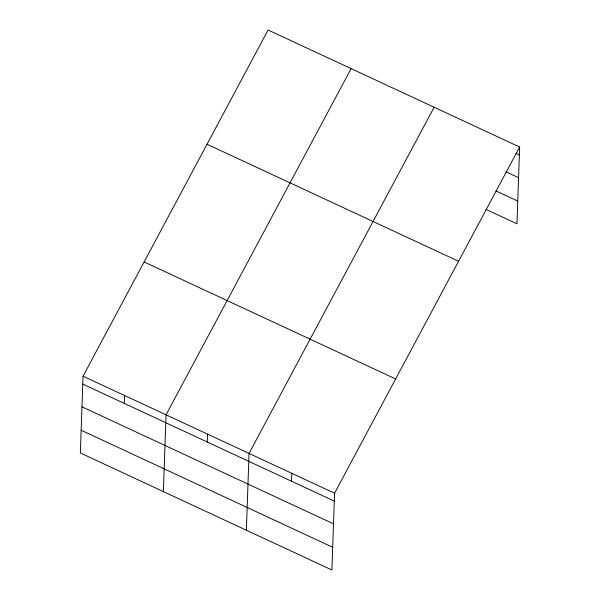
<?xml version="1.0" encoding="UTF-8"?>
<svg xmlns="http://www.w3.org/2000/svg" width="600" height="600" viewBox="0 0 600 600"><rect width="100%" height="100%" fill="white"/><g stroke="black" fill="none" stroke-linecap="round" stroke-linejoin="round"><path stroke-width="0.9" d="M83.04 376.192L80.363 452.978L331.897 570L334.575 493.215L519.638 147.023L268.103 30L83.04 376.192L334.575 493.215M124.267 403.403L124.545 395.498M163.365 491.595L166.05 414.81L351.112 68.617M207.278 442.02L207.555 434.115M246.375 530.213L249.053 453.428L434.115 107.235M291.54 481.222L291.817 473.317M519.638 147.023L516.96 223.808L485.933 209.377M516.007 153.368L519.36 154.928M505.995 171.81L518.565 177.66M495.952 190.935L517.748 201.075M207.038 144.24L458.565 261.263M144.113 261.945L395.647 378.968M82.77 384.097L334.298 501.12M81.975 406.83L333.51 523.852M81.157 430.245L332.692 547.268"/></g></svg>
